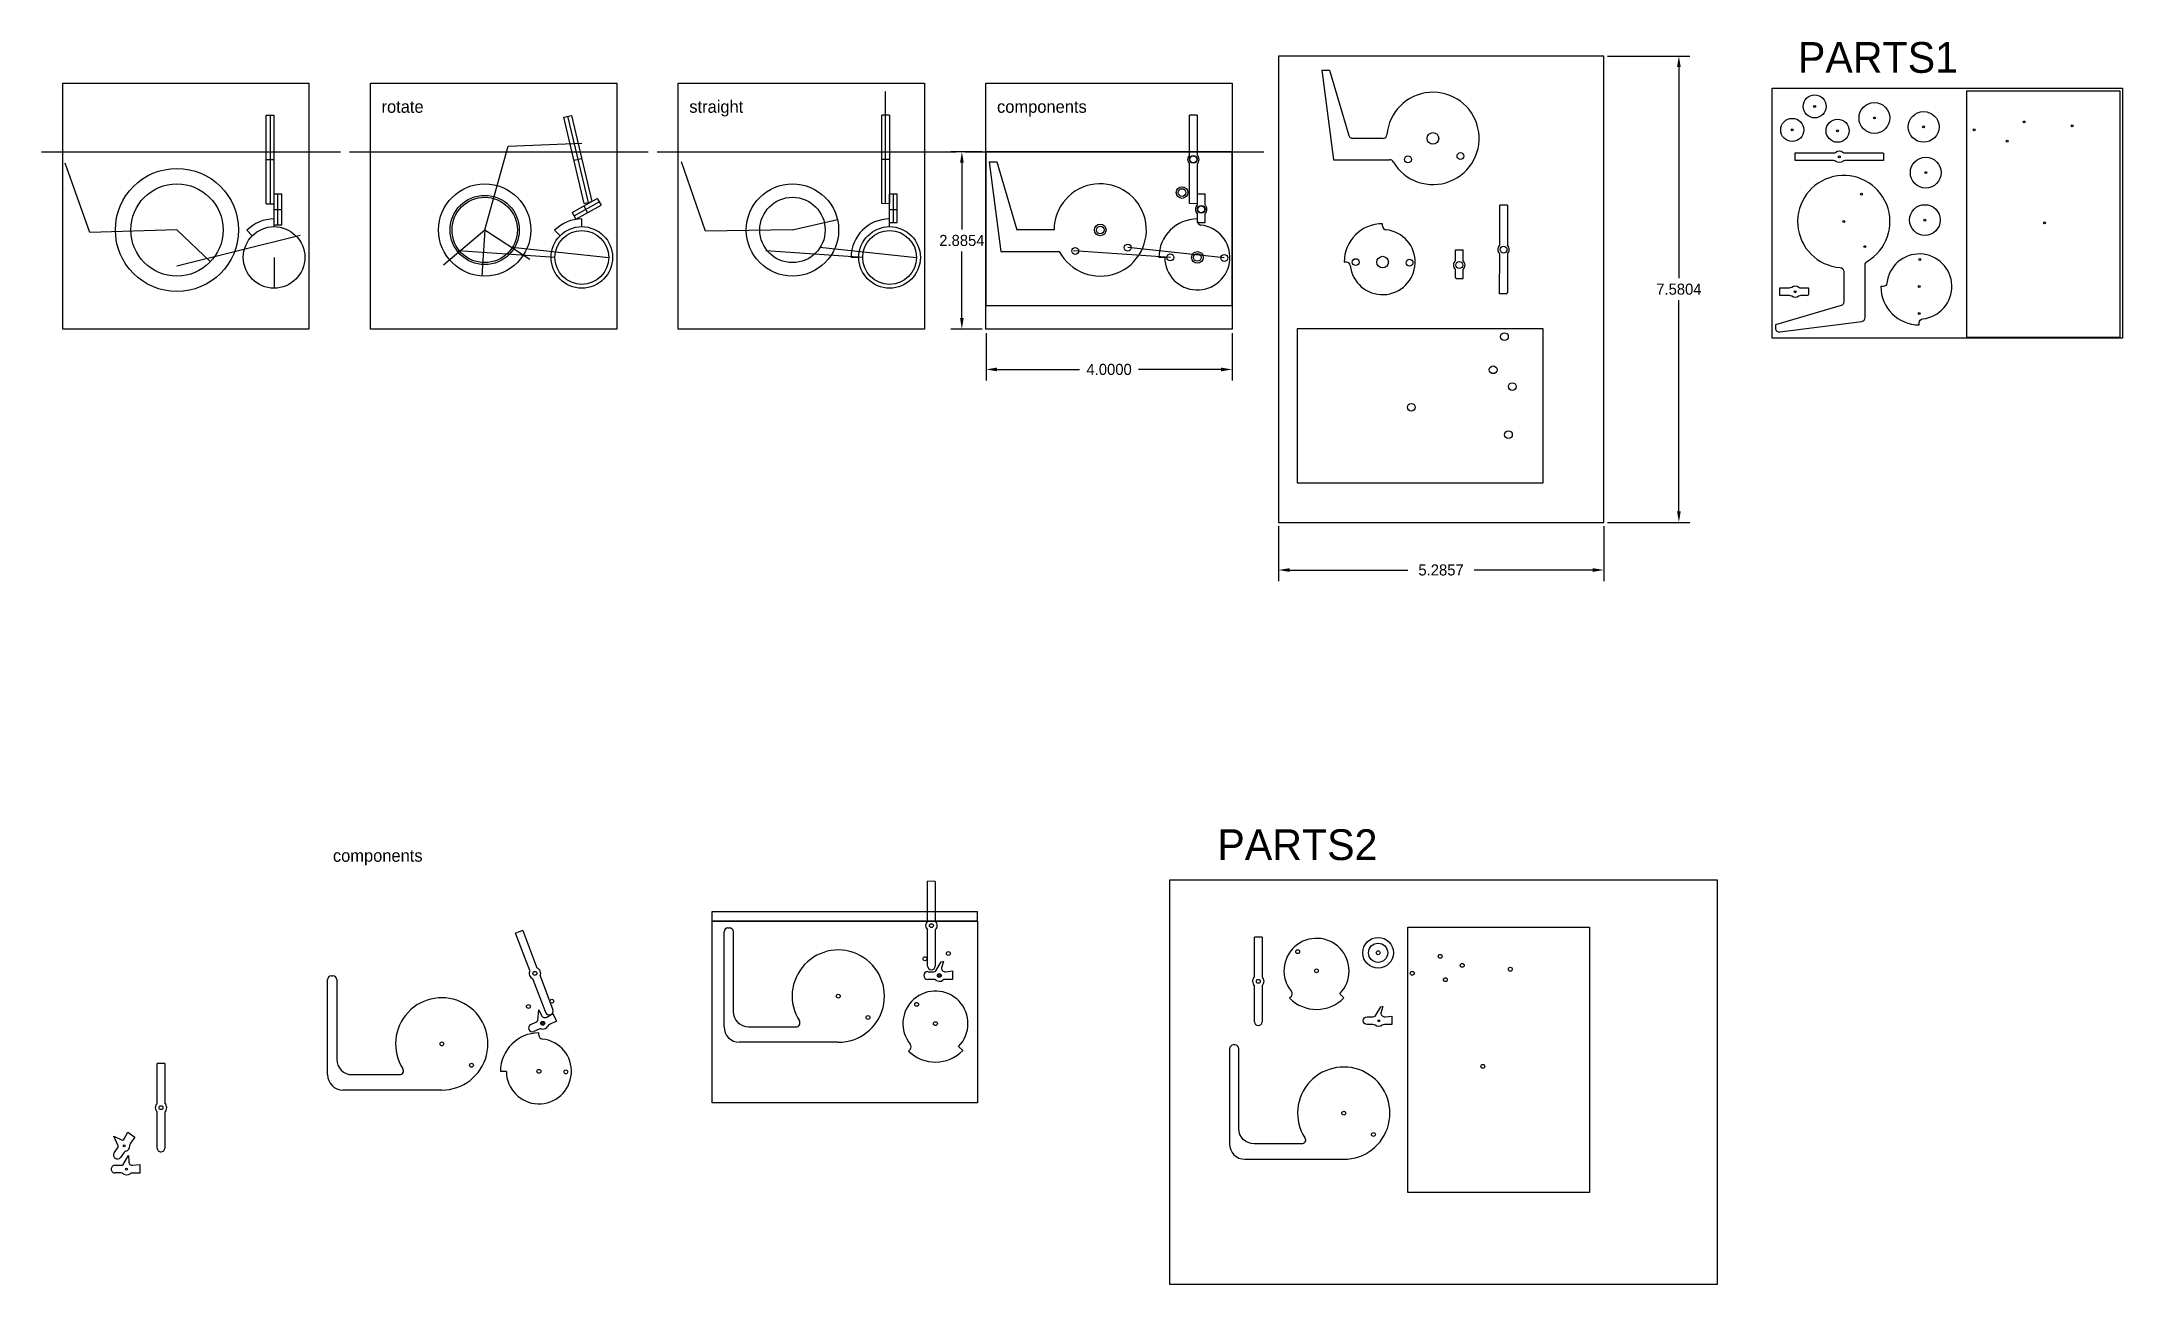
# Model space of a CAD drawing. Extents: x -3.7 to 30.1, y -17.3 to 2.9.
import ezdxf

# ---------------------------------------------------------------- set-up
doc = ezdxf.new("R2010")
doc.units = 0
doc.header["$MEASUREMENT"] = 0
doc.layers.get('0').update_dxf_attribs({"linetype": 'CONTINUOUS'})
doc.layers.get('DEFPOINTS').update_dxf_attribs({"linetype": 'CONTINUOUS'})
for name, color, linetype in [('backplate', 3, 'CONTINUOUS'), ('box', 5, 'CONTINUOUS'), ('holes_trace', 1, 'CONTINUOUS'), ('joints', 6, 'CONTINUOUS')]:
    doc.layers.add(name, color=color, linetype=linetype)
doc.dimstyles.get("Standard").update_dxf_attribs({"dimtxt": 0.18, "dimasz": 0.18, "dimexe": 0.18, "dimexo": 0.0625, "dimgap": 0.09, "dimtad": 0, "dimtih": 1, "dimtoh": 1, "dimdec": 4, "dimzin": 0, "dimdsep": 46, "dimtxsty": 'STANDARD', "dimcen": 0.09, "dimadec": 0, "dimazin": 0, "dimtfac": 1, "dimtdec": 4, "dimtofl": 0, "dimtmove": 0, "dimatfit": 3, "dimfxl": 1, "dimtolj": 1, "dimtzin": 0, "dimarcsym": 0})

# ---------------------------------------------------------------- blocks, each defined once
blk = doc.blocks.new('*D4')
at = {"color": 0, "lineweight": -2}
for p, q in [((11.552, 1.111), (11.043, 1.111)), ((11.223, 0.931), (11.223, -0.152)), ((11.223, -1.594), (11.223, -0.512)), ((11.552, -1.774), (11.043, -1.774))]:
    blk.add_line(p, q, dxfattribs=at)
at = {"color": 0}
for points in [[(11.253, 0.931), (11.193, 0.931), (11.223, 1.111)], [(11.193, -1.594), (11.253, -1.594), (11.223, -1.774)]]:
    blk.add_solid(points, dxfattribs=at)
at = {"layer": 'DEFPOINTS', "color": 0}
for p in [(11.615, 1.111), (11.223, -1.774), (11.615, -1.774)]:
    blk.add_point(p, dxfattribs=at)
at = {"color": 0, "insert": (11.223, -0.332), "char_height": 0.18, "attachment_point": 5}
blk.add_mtext('\\A1;2.8854', dxfattribs=at)
blk = doc.blocks.new('*D5')
at = {"color": 0, "lineweight": -2}
for p, q in [((11.615, -1.837), (11.615, -2.608)), ((15.615, -1.837), (15.615, -2.608)), ((11.795, -2.428), (13.135, -2.428)), ((15.435, -2.428), (14.095, -2.428))]:
    blk.add_line(p, q, dxfattribs=at)
at = {"color": 0}
for points in [[(11.795, -2.398), (11.795, -2.458), (11.615, -2.428)], [(15.435, -2.458), (15.435, -2.398), (15.615, -2.428)]]:
    blk.add_solid(points, dxfattribs=at)
at = {"layer": 'DEFPOINTS', "color": 0}
for p in [(11.615, -1.774), (15.615, -1.774), (15.615, -2.428)]:
    blk.add_point(p, dxfattribs=at)
at = {"color": 0, "insert": (13.615, -2.428), "char_height": 0.18, "attachment_point": 5}
blk.add_mtext('\\A1;4.0000', dxfattribs=at)
blk = doc.blocks.new('*D9')
at = {"layer": 'DEFPOINTS', "color": 0}
for p in [(16.366, -4.914), (21.651, -4.914), (21.651, -5.688)]:
    blk.add_point(p, dxfattribs=at)
at = {"layer": 'joints', "color": 0, "lineweight": -2}
for p, q in [((16.366, -4.977), (16.366, -5.868)), ((21.651, -4.977), (21.651, -5.868)), ((16.546, -5.688), (18.468, -5.688)), ((21.471, -5.688), (19.548, -5.688))]:
    blk.add_line(p, q, dxfattribs=at)
at = {"layer": 'joints', "color": 0}
for points in [[(16.546, -5.658), (16.546, -5.718), (16.366, -5.688)], [(21.471, -5.718), (21.471, -5.658), (21.651, -5.688)]]:
    blk.add_solid(points, dxfattribs=at)
at = {"layer": 'joints', "color": 0, "insert": (19.008, -5.688), "char_height": 0.18, "attachment_point": 5}
blk.add_mtext('\\A1;5.2857', dxfattribs=at)
blk = doc.blocks.new('*D10')
at = {"layer": 'DEFPOINTS', "color": 0}
for p in [(21.651, 2.666), (21.651, -4.914), (22.872, -4.914)]:
    blk.add_point(p, dxfattribs=at)
at = {"layer": 'joints', "color": 0, "lineweight": -2}
for p, q in [((21.714, 2.666), (23.052, 2.666)), ((22.872, 2.486), (22.872, -0.944)), ((22.872, -4.734), (22.872, -1.304)), ((21.714, -4.914), (23.052, -4.914))]:
    blk.add_line(p, q, dxfattribs=at)
at = {"layer": 'joints', "color": 0}
for points in [[(22.902, 2.486), (22.842, 2.486), (22.872, 2.666)], [(22.842, -4.734), (22.902, -4.734), (22.872, -4.914)]]:
    blk.add_solid(points, dxfattribs=at)
at = {"layer": 'joints', "color": 0, "insert": (22.872, -1.124), "char_height": 0.18, "attachment_point": 5}
blk.add_mtext('\\A1;7.5804', dxfattribs=at)
blk = doc.blocks.new('S16049')
for p, q in [((0.063, 0.719), (-0.062, 0.72)), ((-0.062, 0.07), (-0.062, 0.72)), ((0.063, 0.719), (0.063, 0.07)), ((-0.063, -0.657), (-0.063, -0.07)), ((0.062, -0.07), (0.062, -0.657)), ((-0.001, -0.719), (-0.001, -0.719))]:
    blk.add_line(p, q)
for centre, radius, start, end in [((0, 0), 0.0938, 131.7653, 228.1446), ((0, 0), 0.0938, 311.7653, 48.1446), ((-0.001, -0.657), 0.0625, 179.955, 269.955), ((-0.001, -0.657), 0.0625, 269.955, 359.955)]:
    blk.add_arc(centre, radius, start, end)
at = {"layer": 'holes_trace'}
blk.add_circle((0, 0), 0.0312, dxfattribs=at)
blk = doc.blocks.new('Y16049')
for p, q in [((-0.25, 0), (-0.25, 0)), ((-0.187, 0.063), (-0.094, 0.063)), ((-0.056, 0.075), (0.032, 0.224)), ((0.032, 0.224), (0.056, 0.075)), ((0.094, 0.062), (0.216, 0.075)), ((0.216, 0.075), (0.216, -0.063)), ((-0.094, -0.062), (-0.188, -0.062)), ((0.216, -0.063), (0.094, -0.063))]:
    blk.add_line(p, q)
for centre, radius, start, end in [((-0.187, 0), 0.0625, 89.9276, 179.9276), ((-0.187, 0), 0.0625, 179.9276, 269.9276), ((-0.094, 0.125), 0.0625, 269.9276, 306.7975), ((0.094, 0.125), 0.0625, 233.0577, 269.9276), ((-0.094, -0.125), 0.0625, 53.0577, 89.9276), ((0, 0), 0.0937, 233.0577, 306.7975), ((0.094, -0.125), 0.0625, 89.9276, 126.7975)]:
    blk.add_arc(centre, radius, start, end)
at = {"layer": 'holes_trace'}
blk.add_circle((0, 0), 0.0155, dxfattribs=at)
blk = doc.blocks.new('Z16049')
for p, q in [((-0.25, 0), (-0.25, 0)), ((-0.187, 0.063), (-0.094, 0.063)), ((-0.056, 0.075), (0.032, 0.224)), ((0.032, 0.224), (0.034, 0.124)), ((0.103, 0.063), (0.216, 0.075)), ((0.216, 0.075), (0.216, -0.063)), ((-0.094, -0.062), (-0.188, -0.062)), ((0.216, -0.063), (0.094, -0.063))]:
    blk.add_line(p, q)
for centre, radius, start, end in [((-0.187, 0), 0.0625, 89.9276, 179.9276), ((-0.187, 0), 0.0625, 179.9276, 269.9276), ((-0.094, 0.125), 0.0625, 269.9276, 306.7975), ((0.096, 0.125), 0.0625, 180.9116, 276.0529), ((-0.094, -0.125), 0.0625, 53.0577, 89.9276), ((0, 0), 0.0937, 233.0577, 306.7975), ((0.094, -0.125), 0.0625, 89.9276, 126.7975)]:
    blk.add_arc(centre, radius, start, end)
at = {"layer": 'holes_trace'}
blk.add_circle((0, 0), 0.0155, dxfattribs=at)
blk = doc.blocks.new('q16049')
at = {"layer": 'holes_trace'}
blk.add_circle((0, 0), 0.0312, dxfattribs=at)
blk = doc.blocks.new('L16049')
at = {"layer": 'joints'}
for centre in [(1.513, 1.147), (1.788, 0.694), (1.408, 0.608), (1.641, 0.335), (0, 0), (1.578, -0.446)]:
    blk.add_circle(centre, 0.0312, dxfattribs=at)
blk = doc.blocks.new('b16049')
for p, q in [((0, 0.588), (0, 0.625)), ((-0.529, 0), (-0.625, 0))]:
    blk.add_line(p, q)
for centre, radius, start, end in [((0, 0), 0.625, 90, 180), ((0, 0), 0.529, 180, 83.9322), ((0.062, 0.588), 0.0625, 180, 263.9322)]:
    blk.add_arc(centre, radius, start, end)
at = {"layer": 'holes_trace'}
for centre in [(0, 0), (0.437, -0.009)]:
    blk.add_circle(centre, 0.0312, dxfattribs=at)
blk = doc.blocks.new('a16049')
at = {"layer": 'holes_trace'}
blk.add_circle((0, 0), 0.0312, dxfattribs=at)
at = {"rotation": 20.8530593148903}
blk.add_blockref('S16049', (0, 0), dxfattribs=at)
blk = doc.blocks.new('X16049')
for p, q in [((-1.953, -0.078), (-1.953, 1.468)), ((-1.89, 1.53), (-1.865, 1.53)), ((-1.803, 1.468), (-1.803, 0.172)), ((-0.097, -0.328), (-1.703, -0.328)), ((-1.553, -0.078), (-0.782, -0.078))]:
    blk.add_line(p, q)
for centre, radius, start, end in [((-1.89, 1.468), 0.0625, 90, 180), ((-1.865, 1.468), 0.0625, 0, 90), ((-0.097, 0.422), 0.75, 270, 212.579), ((-1.553, 0.172), 0.25, 180, 270), ((-0.782, -0.016), 0.0625, 270, 32.579), ((-1.703, -0.078), 0.25, 180, 270)]:
    blk.add_arc(centre, radius, start, end)
at = {"layer": 'holes_trace'}
for centre in [(-0.097, 0.422), (0.386, 0.075)]:
    blk.add_circle(centre, 0.0312, dxfattribs=at)
blk = doc.blocks.new('R16049')
for p, q in [((0, 0.316), (0, 0.354)), ((0, 0.354), (0.098, 0.301)), ((0.17, 0.359), (0.177, 0.473)), ((0.177, 0.473), (0.313, 0.45)), ((0.313, 0.45), (0.293, 0.33)), ((0.132, 0.204), (0, 0.316)), ((0.123, 0.073), (0.138, 0.165)), ((0.174, 0.001), (0.174, 0.001)), ((0.262, 0.145), (0.246, 0.052))]:
    blk.add_line(p, q)
for centre, radius, start, end in [((0.108, 0.363), 0.0625, 261.4667, 356.608), ((0.184, 0.062), 0.0625, 170.4826, 260.4826), ((0.077, 0.176), 0.0625, 350.4826, 27.3525), ((0.184, 0.062), 0.0625, 260.4826, 350.4826), ((0.323, 0.134), 0.0625, 133.6128, 170.4826), ((0.215, 0.247), 0.0937, 313.6128, 27.3525), ((0.354, 0.319), 0.0625, 170.4826, 207.3525)]:
    blk.add_arc(centre, radius, start, end)
at = {"layer": 'holes_trace'}
blk.add_circle((0.215, 0.247), 0.0155, dxfattribs=at)

msp = doc.modelspace()

# ---------------------------------------------------------------- linework, layer by layer
for p, q in [((17.07321, 2.43573), (17.19821, 2.43573)), ((17.07321, 2.43573), (17.26133, 0.97953)), ((17.19821, 2.43573), (17.51052, 1.37219)), ((14.92129, 1.05611), (14.9218, 1.70573)), ((15.0468, 1.70563), (14.9218, 1.70573)), ((15.0468, 1.70563), (15.04629, 1.05601)), ((18.0665, 1.3273), (17.57049, 1.3273)), ((11.66739, 0.94765), (11.85551, -0.50855)), ((11.66739, 0.94765), (11.79239, 0.94765)), ((11.79239, 0.94765), (12.11789, -0.16078)), ((14.92066, 0.26674), (14.92118, 0.91636)), ((15.04618, 0.91626), (15.04566, 0.26664)), ((17.26133, 0.97953), (18.17528, 0.97953)), ((15.04897, 0.24419), (15.04919, 0.42431)), ((15.04919, 0.42431), (15.17419, 0.42415)), ((15.17397, 0.24403), (15.17419, 0.42415)), ((10.04888, -0.10702), (10.04888, 0.01798)), ((15.04566, 0.26664), (14.92066, 0.26674)), ((15.04861, -0.04167), (15.04879, 0.10443)), ((15.04888, -0.01907), (15.04888, 0.01798)), ((15.17361, -0.04183), (15.17379, 0.10428)), ((19.96047, -0.40988), (19.96098, 0.23974)), ((20.08598, 0.23964), (19.96098, 0.23974)), ((20.08598, 0.23964), (20.08547, -0.40998)), ((12.72078, -0.16078), (12.11789, -0.16078)), ((15.04861, -0.04167), (15.17361, -0.04183)), ((18.05869, -0.09563), (18.05869, -0.05858)), ((9.54888, -0.60702), (9.42388, -0.60702)), ((11.85551, -0.50855), (12.80628, -0.50855)), ((14.52012, -0.60702), (14.42388, -0.60702)), ((19.24097, -0.66188), (19.2412, -0.48176)), ((19.2412, -0.48176), (19.3662, -0.48191)), ((19.36597, -0.66204), (19.3662, -0.48191)), ((19.95985, -1.19925), (19.96036, -0.54963)), ((20.08536, -0.54973), (20.08486, -1.18373)), ((17.47074, -0.68358), (17.43369, -0.68358)), ((19.24063, -0.93211), (19.2408, -0.80163)), ((19.25624, -0.94776), (19.36561, -0.9479)), ((19.36561, -0.9479), (19.3658, -0.80179)), ((20.06922, -1.19934), (19.95985, -1.19925)), ((0.91736, -13.89017), (0.91736, -12.34424)), ((0.97986, -12.28174), (1.00486, -12.28174)), ((1.06736, -12.34424), (1.06736, -13.64017)), ((4.2857, -12.9627), (4.2857, -12.9627)), ((4.35142, -13.24846), (4.35142, -13.21141)), ((-1.85066, -14.35642), (-1.85015, -13.7068)), ((-1.72515, -13.7069), (-1.85015, -13.7068)), ((-1.72515, -13.7069), (-1.72566, -14.35652)), ((3.82265, -13.83641), (3.72642, -13.83641)), ((2.77332, -14.14017), (1.16736, -14.14017)), ((1.31736, -13.89017), (2.08866, -13.89017)), ((-1.85124, -15.0833), (-1.85077, -14.49618)), ((-1.72577, -14.49628), (-1.72624, -15.08339)), ((-2.40348, -15.35126), (-2.31476, -15.20245)), ((-2.31476, -15.20245), (-2.31318, -15.30196)), ((-1.78878, -15.14585), (-1.78878, -15.14585)), ((-2.59713, -15.42587), (-2.59713, -15.42587)), ((-2.44096, -15.48857), (-2.53471, -15.48845)), ((-2.53455, -15.36345), (-2.4408, -15.36357)), ((-2.13123, -15.48896), (-2.25346, -15.48881)), ((-2.2441, -15.36312), (-2.13106, -15.35113)), ((-2.13106, -15.35113), (-2.13123, -15.48896))]:
    msp.add_line(p, q)
for points in [[(27.54258, -1.90218), (30.04258, -1.90218), (30.04258, 2.09782), (27.54258, 2.09782)], [(21.41929, -15.80546), (18.46929, -15.80546), (18.46929, -11.49346), (21.41929, -11.49346)]]:
    msp.add_lwpolyline(points, close=True)
for points in [[(25.42248, 0.9541, 0.16227766), (25.38499, 0.96662), (24.75925, 0.96712), (24.75935, 1.09212), (25.38509, 1.09162, 0.16227766), (25.4226, 1.1041, -0.33333333), (25.5351, 1.10401, 0.16227766), (25.57259, 1.09148), (26.18271, 1.091, -0.41421356), (26.19833, 1.07536), (26.19824, 0.96599), (25.57178, 0.96599, 0.16072378), (25.53459, 0.95371, -0.33186959)], [(24.5131, -1.81913), (25.84431, -1.64716, 0.37706666), (25.8988, -1.58518), (25.8988, -0.72617, -0.26641704), (25.92974, -0.67222, 6.54659207), (25.49334, -0.77264, -0.39183669), (25.55103, -0.83495), (25.55103, -1.33096, -0.33282501), (25.50614, -1.39093), (24.4426, -1.70324), (24.4426, -1.75715, 0.45236252)], [(26.83391, -1.60553, 2.09335343), (26.25222, -1.02384, -0.38352446), (26.19007, -1.07973), (26.15302, -1.07973, 0.41421356), (26.77802, -1.70473), (26.77802, -1.66768, -0.38352446)], [(24.66802, -1.22665), (24.51177, -1.22645), (24.51193, -1.10145), (24.66818, -1.10165, 0.16227766), (24.70569, -1.0892, -0.33333333), (24.81819, -1.08934, 0.16227766), (24.85567, -1.10189), (24.97791, -1.10204), (24.97777, -1.21142, -0.41421356), (24.96212, -1.22702), (24.85552, -1.22689, 0.16227766), (24.818, -1.23934, -0.33333333), (24.7055, -1.2392, 0.16227766)], [(15.57184, -13.46902), (15.571, -15.01495, 0.41421356), (15.82087, -15.26509), (17.42683, -15.26596, 3.90740786), (16.79503, -14.91946, -0.59245287), (16.74231, -15.01559), (15.971, -15.01517, -0.41421356), (15.72114, -14.76503), (15.72184, -13.4691, 0.41421356), (15.65938, -13.40657), (15.63438, -13.40655, 0.41421356)]]:
    msp.add_lwpolyline(points, format="xyb", close=True)
for points in [[(0.04888, -0.10702), (0.04888, 0.01798, 0.19891237), (-0.39306, -0.16508), (-0.30467, -0.25346)], [(5.04888, -0.10702), (5.04888, 0.01798, 0.19891237), (4.60694, -0.16508), (4.69533, -0.25346)], [(17.93865, -12.93787), (18.0275, -12.78914), (18.06462, -12.783), (18.02899, -12.88865, 0.4407467), (18.09801, -12.94988), (18.21107, -12.938), (18.21076, -13.07583), (18.08853, -13.07556, 0.16227766), (18.051, -13.08797, -0.33333333), (17.9385, -13.08773, 0.16227766), (17.90103, -13.07514), (17.80728, -13.07494, -0.41421356), (17.74492, -13.0123), (17.74492, -13.0123, -0.41421356), (17.80756, -12.94994), (17.90131, -12.95014, 0.16227766), (17.93884, -12.93773)]]:
    msp.add_lwpolyline(points, format="xyb")
for centre, radius in [((25.07806, 1.84821), 0.1875), ((26.04855, 1.65972), 0.25), ((26.84855, 1.5144), 0.25), ((18.87659, 1.3273), 0.0945), ((24.71316, 1.4659), 0.1875), ((25.45066, 1.45213), 0.1875), ((14.98373, 0.98618), 0.056), ((18.46963, 0.98582), 0.056), ((19.32332, 1.03979), 0.056), ((26.88235, 0.7709), 0.25), ((-1.52922, -0.16078), 1), ((-1.52922, -0.16078), 0.75), ((3.47078, -0.16078), 0.75), ((8.47078, -0.16078), 0.75), ((14.80032, 0.44754), 0.0945), ((0, 0), 0), ((0, 0), 0), ((0, 0), 0), ((15.11138, 0.17423), 0.056), ((26.86883, 0.00037), 0.25), ((0.04888, -0.60702), 0.5), ((5.04888, -0.60702), 0.5), ((10.04888, -0.60702), 0.5), ((13.47078, -0.16078), 0.0945), ((10.04888, -0.60702), 0), ((13.06381, -0.50226), 0.056), ((13.91751, -0.44829), 0.056), ((14.61138, -0.60702), 0.056), ((15.04888, -0.60702), 0.0945), ((15.48628, -0.61617), 0.056), ((17.62119, -0.68358), 0.056), ((18.05869, -0.68358), 0.0945), ((18.49609, -0.69273), 0.056), ((19.30339, -0.73184), 0.056), ((20.02291, -0.47981), 0.056), ((17.98548, -11.90895), 0.25), ((17.98548, -11.90895), 0.15625)]:
    msp.add_circle(centre, radius)
for centre, radius, start, end in [((18.87659, 1.3273), 0.75, 210.327747, 175.588274), ((17.57049, 1.3898), 0.0625, 196.365069, 270), ((18.0665, 1.3898), 0.0625, 270, 355.588274), ((14.98373, 0.98618), 0.09375, 131.765275, 228.144645), ((14.98373, 0.98618), 0.09375, 311.765275, 48.144645), ((18.17528, 0.91703), 0.0625, 30.327747, 90), ((13.47078, -0.16078), 0.75, 207.625549, 180), ((10.04888, -0.60702), 0.625, 90, 180), ((15.04888, -0.60702), 0.625, 90, 180), ((15.11138, 0.17423), 0.09375, 131.737922, 228.117293), ((15.11138, 0.17423), 0.09375, 311.737922, 48.117293), ((15.04888, -0.60702), 0.52876, 180, 83.932162), ((15.11138, -0.01907), 0.0625, 180, 263.932162), ((18.05869, -0.68358), 0.625, 90, 180), ((18.05869, -0.68358), 0.52876, 186.067838, 83.932162), ((18.12119, -0.09563), 0.0625, 180, 263.932162), ((19.30339, -0.73184), 0.09375, 131.737922, 228.117293), ((19.30339, -0.73184), 0.09375, 311.737922, 48.117293), ((20.02291, -0.47981), 0.09375, 131.765275, 228.144645), ((20.02291, -0.47981), 0.09375, 311.765275, 48.144645), ((17.47074, -0.74608), 0.0625, 6.067838, 90), ((19.25626, -0.93213), 0.01562, 179.927607, 269.927607), ((20.06923, -1.18371), 0.01562, 269.95496, 359.95496), ((0.97986, -12.34424), 0.0625, 90, 180), ((1.00486, -12.34424), 0.0625, 0, 90), ((2.77332, -13.39017), 0.75, 270, 212.57897), ((4.35142, -13.83641), 0.625, 90, 180), ((4.35142, -13.83641), 0.52876, 180, 83.932162), ((4.41392, -13.24846), 0.0625, 180, 263.932162), ((1.31736, -13.64017), 0.25, 180, 270), ((2.08866, -13.82767), 0.0625, 270, 32.57897), ((1.16736, -13.89017), 0.25, 180, 270), ((-1.78822, -14.42635), 0.09375, 131.765275, 228.144645), ((-1.78822, -14.42635), 0.09375, 311.765275, 48.144645), ((-1.78874, -15.08335), 0.0625, 179.95496, 269.95496), ((-1.78874, -15.08335), 0.0625, 269.95496, 359.95496), ((-2.53463, -15.42595), 0.0625, 89.927607, 179.927607), ((-2.53463, -15.42595), 0.0625, 179.927607, 269.927607), ((-2.44104, -15.55107), 0.0625, 53.05771, 89.927607), ((-2.44072, -15.30107), 0.0625, 269.927607, 306.797505), ((-2.34713, -15.42619), 0.09375, 233.05771, 306.797505), ((-2.25069, -15.30097), 0.0625, 180.911616, 276.052929), ((-2.25354, -15.55131), 0.0625, 89.927607, 126.797505)]:
    msp.add_arc(centre, radius, start, end)
at = {"layer": 'backplate'}
for points in [[(11.61482, 1.11111), (11.61482, -1.38889), (15.61482, -1.38889), (15.61482, 1.11111)], [(16.66924, -1.76986), (16.66924, -4.26986), (20.66924, -4.26986), (20.66924, -1.76986)]]:
    msp.add_lwpolyline(points, close=True, dxfattribs=at)
for centre in [(14.98373, 0.98618), (14.80032, 0.44754), (15.11138, 0.17423), (13.47078, -0.16078), (15.04888, -0.60702), (20.03815, -1.89479), (19.85474, -2.43343), (20.1658, -2.70674), (18.5252, -3.04176), (20.1033, -3.48799)]:
    msp.add_circle(centre, 0.0625, dxfattribs=at)
at = {"layer": 'box'}
for p, q in [((7.16479, -11.39645), (7.16479, -11.23645)), ((7.16479, -11.23645), (11.47679, -11.23645)), ((11.47679, -11.39645), (7.16479, -11.39645)), ((11.47679, -11.39645), (11.47679, -11.23645))]:
    msp.add_line(p, q, dxfattribs=at)
msp.add_lwpolyline([(7.16479, -14.34645), (7.16479, -11.39645), (11.47679, -11.39645), (11.47679, -14.34645)], close=True, dxfattribs=at)
at = {"layer": 'holes_trace'}
for centre, radius in [((25.07806, 1.84821), 0.0155), ((24.71316, 1.4659), 0.0155), ((25.45066, 1.45213), 0.0155), ((26.04855, 1.65972), 0.0155), ((26.84855, 1.5144), 0.0155), ((27.66751, 1.46673), 0.0155), ((28.47946, 1.59438), 0.0155), ((29.26071, 1.53188), 0.0155), ((25.47879, 1.02905), 0.0155), ((28.20615, 1.28333), 0.0155), ((26.88235, 0.7709), 0.0155), ((25.83853, 0.42187), 0.0155), ((26.86883, 0.00037), 0.0155), ((25.55103, -0.02486), 0.0155), ((28.81448, -0.04622), 0.0155), ((25.89251, -0.43182), 0.0155), ((26.78717, -0.64232), 0.0155), ((24.76185, -1.16427), 0.0155), ((26.77802, -1.07973), 0.0155), ((26.77802, -1.51723), 0.0155), ((17.98548, -11.90895), 0.03125), ((18.99312, -11.96715), 0.03125), ((19.35208, -12.11442), 0.03125), ((20.13333, -12.17692), 0.03125), ((4.28627, -12.24321), 0.03125), ((16.03911, -12.37298), 0.03125), ((18.54013, -12.24207), 0.03125), ((19.07877, -12.34735), 0.03125), ((4.18099, -12.78185), 0.03125), ((17.99492, -13.01285), 0.0155), ((2.77332, -13.39017), 0.03125), ((3.25578, -13.73735), 0.03125), ((4.35142, -13.83641), 0.03125), ((4.78882, -13.84556), 0.03125), ((19.6871, -13.75502), 0.03125), ((-1.78822, -14.42635), 0.03125), ((17.42724, -14.51596), 0.03125), ((17.90951, -14.8634), 0.03125), ((-2.34713, -15.42619), 0.0155)]:
    msp.add_circle(centre, radius, dxfattribs=at)
at = {"layer": 'joints'}
for p, q in [((9.98373, 0.98618), (9.98373, 2.08868)), ((-0.07877, 1.70568), (0.04623, 1.70568)), ((-0.07877, 0.26669), (-0.07877, 1.70568)), ((-0.07877, 1.70568), (0.04623, 1.70568)), ((-0.01627, 1.70568), (-0.01627, 0.26669)), ((0.04623, 1.70568), (0.04623, 0.26669)), ((4.75719, 1.67194), (4.87883, 1.70073)), ((4.75719, 1.67194), (4.87883, 1.70073)), ((4.87883, 1.70073), (5.21027, 0.30043)), ((9.92066, 0.26674), (9.9218, 1.70573)), ((10.0468, 1.70563), (9.9218, 1.70573)), ((9.98316, 0.26669), (9.9843, 1.70568)), ((10.0468, 1.70563), (10.04566, 0.26664)), ((5.08863, 0.27164), (4.75719, 1.67194)), ((4.81801, 1.68633), (5.14945, 0.28603)), ((-3.72798, 1.11111), (1.12901, 1.11111)), ((1.27202, 1.11111), (6.12901, 1.11111)), ((3.47078, -0.16078), (3.85366, 1.20061)), ((3.85366, 1.20061), (5.04763, 1.25143)), ((6.27202, 1.11111), (11.12901, 1.11111)), ((11.27202, 1.11111), (16.12901, 1.11111)), ((-2.94289, -0.20016), (-3.34654, 0.92466)), ((-0.07877, 0.98618), (0.04623, 0.98618)), ((4.92291, 0.97179), (5.04455, 1.00058)), ((7.05673, -0.1822), (6.66739, 0.94765)), ((10.04623, 0.98613), (9.92123, 0.98623)), ((0.04888, -0.07577), (0.04888, 0.42423)), ((0.04888, 0.42423), (0.17388, 0.42423)), ((0.11138, -0.07577), (0.11138, 0.42423)), ((0.17388, -0.07577), (0.17388, 0.42423)), ((4.89229, 0.12368), (5.29933, 0.35053)), ((5.29933, 0.35053), (5.36018, 0.24134)), ((10.04861, -0.04167), (10.04919, 0.42431)), ((10.04919, 0.42431), (10.17419, 0.42415)), ((10.11111, -0.04175), (10.11169, 0.42423)), ((10.17361, -0.04183), (10.17419, 0.42415)), ((-0.07877, 0.26669), (0.04623, 0.26669)), ((0.04888, 0.17423), (0.17388, 0.17423)), ((4.89229, 0.12368), (4.95315, 0.01449)), ((4.92272, 0.06909), (5.32975, 0.29594)), ((4.95315, 0.01449), (5.36018, 0.24134)), ((5.08095, 0.22883), (5.1418, 0.11964)), ((5.08863, 0.27164), (5.21027, 0.30043)), ((8.47078, -0.16078), (9.20125, 0.00925)), ((10.04566, 0.26664), (9.92066, 0.26674)), ((10.04566, 0.26664), (9.92066, 0.26674)), ((10.04888, 0.17431), (10.17388, 0.17415)), ((15.04566, 0.26664), (14.92066, 0.26674)), ((-1.52922, -0.16078), (-2.94289, -0.20016)), ((-1.52922, -0.16078), (-0.98433, -0.67614)), ((0.47078, -0.25), (-1.52922, -0.75)), ((0.04888, -0.07577), (0.17388, -0.07577)), ((2.80293, -0.7252), (3.47078, -0.16078)), ((3.47078, -0.16078), (3.42535, -0.90941)), ((3.47078, -0.16078), (4.20657, -0.63432)), ((8.47078, -0.16078), (7.05673, -0.1822)), ((10.04861, -0.04167), (10.17361, -0.04183)), ((0.04888, -0.60702), (0.04888, -1.10702)), ((4.61138, -0.60702), (3.03725, -0.50046)), ((5.48628, -0.61617), (3.91751, -0.44829)), ((9.61138, -0.60702), (8.03725, -0.50046)), ((10.48628, -0.61617), (8.91751, -0.44829)), ((14.61138, -0.60702), (13.03725, -0.50046)), ((15.48628, -0.61617), (13.91751, -0.44829))]:
    msp.add_line(p, q, dxfattribs=at)
for points in [[(16.36563, 2.66621), (16.36563, -4.91423), (21.65131, -4.91423), (21.65131, 2.66621)], [(-3.38518, -1.77425), (-3.38518, 2.22575), (0.61482, 2.22575), (0.61482, -1.77425)], [(1.61482, -1.77425), (1.61482, 2.22575), (5.61482, 2.22575), (5.61482, -1.77425)], [(6.61482, -1.77425), (6.61482, 2.22575), (10.61482, 2.22575), (10.61482, -1.77425)], [(11.61482, -1.77425), (11.61482, 2.22575), (15.61482, 2.22575), (15.61482, -1.77425)], [(24.38786, -1.91929), (24.38786, 2.14335), (30.07731, 2.14335), (30.07731, -1.91929)], [(14.60006, -17.29933), (14.60006, -10.72445), (23.49549, -10.72445), (23.49549, -17.29933)]]:
    msp.add_lwpolyline(points, close=True, dxfattribs=at)
for centre, radius in [((3.47078, -0.16078), 0.5625), ((3.47078, -0.16078), 0.53125), ((8.47078, -0.16078), 0.53125), ((5.04888, -0.60702), 0.4375), ((10.04888, -0.60702), 0.4375), ((4.28627, -12.24321), 0.03125), ((4.18099, -12.78185), 0.03125), ((4.56119, -12.6962), 0.03125), ((4.41392, -13.05516), 0.03125), ((2.77332, -13.39017), 0.03125), ((4.35142, -13.83641), 0.03125)]:
    msp.add_circle(centre, radius, dxfattribs=at)

# ---------------------------------------------------------------- block references
for name, p, rotation in [('a16049', (10.72818, -11.46728), 339.2554667347159), ('b16049', (16.98477, -12.20367), 135.5044089643444), ('S16049', (4.28627, -12.24321), 20.8530593148903), ('X16049', (9.31194, -13.03598), 359.9689032843343), ('S16049', (16.03911, -12.37298), 0.1085260496062096), ('R16049', (10.57657, -12.10709), 279.3907754779737), ('b16049', (10.79332, -13.06048), 135.5044089643444), ('Z16049', (4.41392, -13.05516), 24.52759896241545), ('Y16049', (-2.38909, -15.0463), 54.53396850383074)]:
    msp.add_blockref(name, p, dxfattribs=dict(rotation=rotation))
msp.add_blockref('q16049', (4.56119, -12.6962))
msp.add_blockref('L16049', (9.21522, -12.61425), dxfattribs=at)

# ---------------------------------------------------------------- texts
for s, height, p in [('PARTS1', 0.5, (24.8059, 2.3935)), ('rotate', 0.2, (1.79448, 1.74377)), ('straight', 0.2, (6.7945, 1.7438)), ('components', 0.2, (11.7945, 1.7438)), ('PARTS2', 0.5, (15.37358, -10.40215)), ('components', 0.2, (1.00463, -10.42948))]:
    msp.add_text(s, height=height, dxfattribs=at).set_placement(p)

# ---------------------------------------------------------------- dimensions: what is measured, and where the dimension line sits
dim = msp.add_linear_dim(base=(11.22343, -1.77425), p1=(11.61482, 1.11111), p2=(11.61482, -1.77425), angle=90, dimstyle='STANDARD', override={"dimtmove": 2})
dim.commit()
dim.dimension.update_dxf_attribs({"geometry": '*D4', "text_midpoint": (11.22343, -0.33157)})
dim = msp.add_linear_dim(base=(15.61482, -2.4283), p1=(11.61482, -1.77425), p2=(15.61482, -1.77425), dimstyle='STANDARD', override={"dimtmove": 2})
dim.commit()
dim.dimension.update_dxf_attribs({"geometry": '*D5', "text_midpoint": (13.61482, -2.4283)})
dim = msp.add_linear_dim(base=(22.87197, -4.91423), p1=(21.65131, 2.66621), p2=(21.65131, -4.91423), angle=90, dimstyle='STANDARD', override={"dimtmove": 2}, dxfattribs=at)
dim.commit()
dim.dimension.update_dxf_attribs({"geometry": '*D10', "text_midpoint": (22.87197, -1.12401)})
dim = msp.add_linear_dim(base=(21.65131, -5.68775), p1=(16.36563, -4.91423), p2=(21.65131, -4.91423), dimstyle='STANDARD', override={"dimtmove": 2}, dxfattribs=at)
dim.commit()
dim.dimension.update_dxf_attribs({"geometry": '*D9', "text_midpoint": (19.00847, -5.68775)})

doc.saveas('drawing.dxf')
